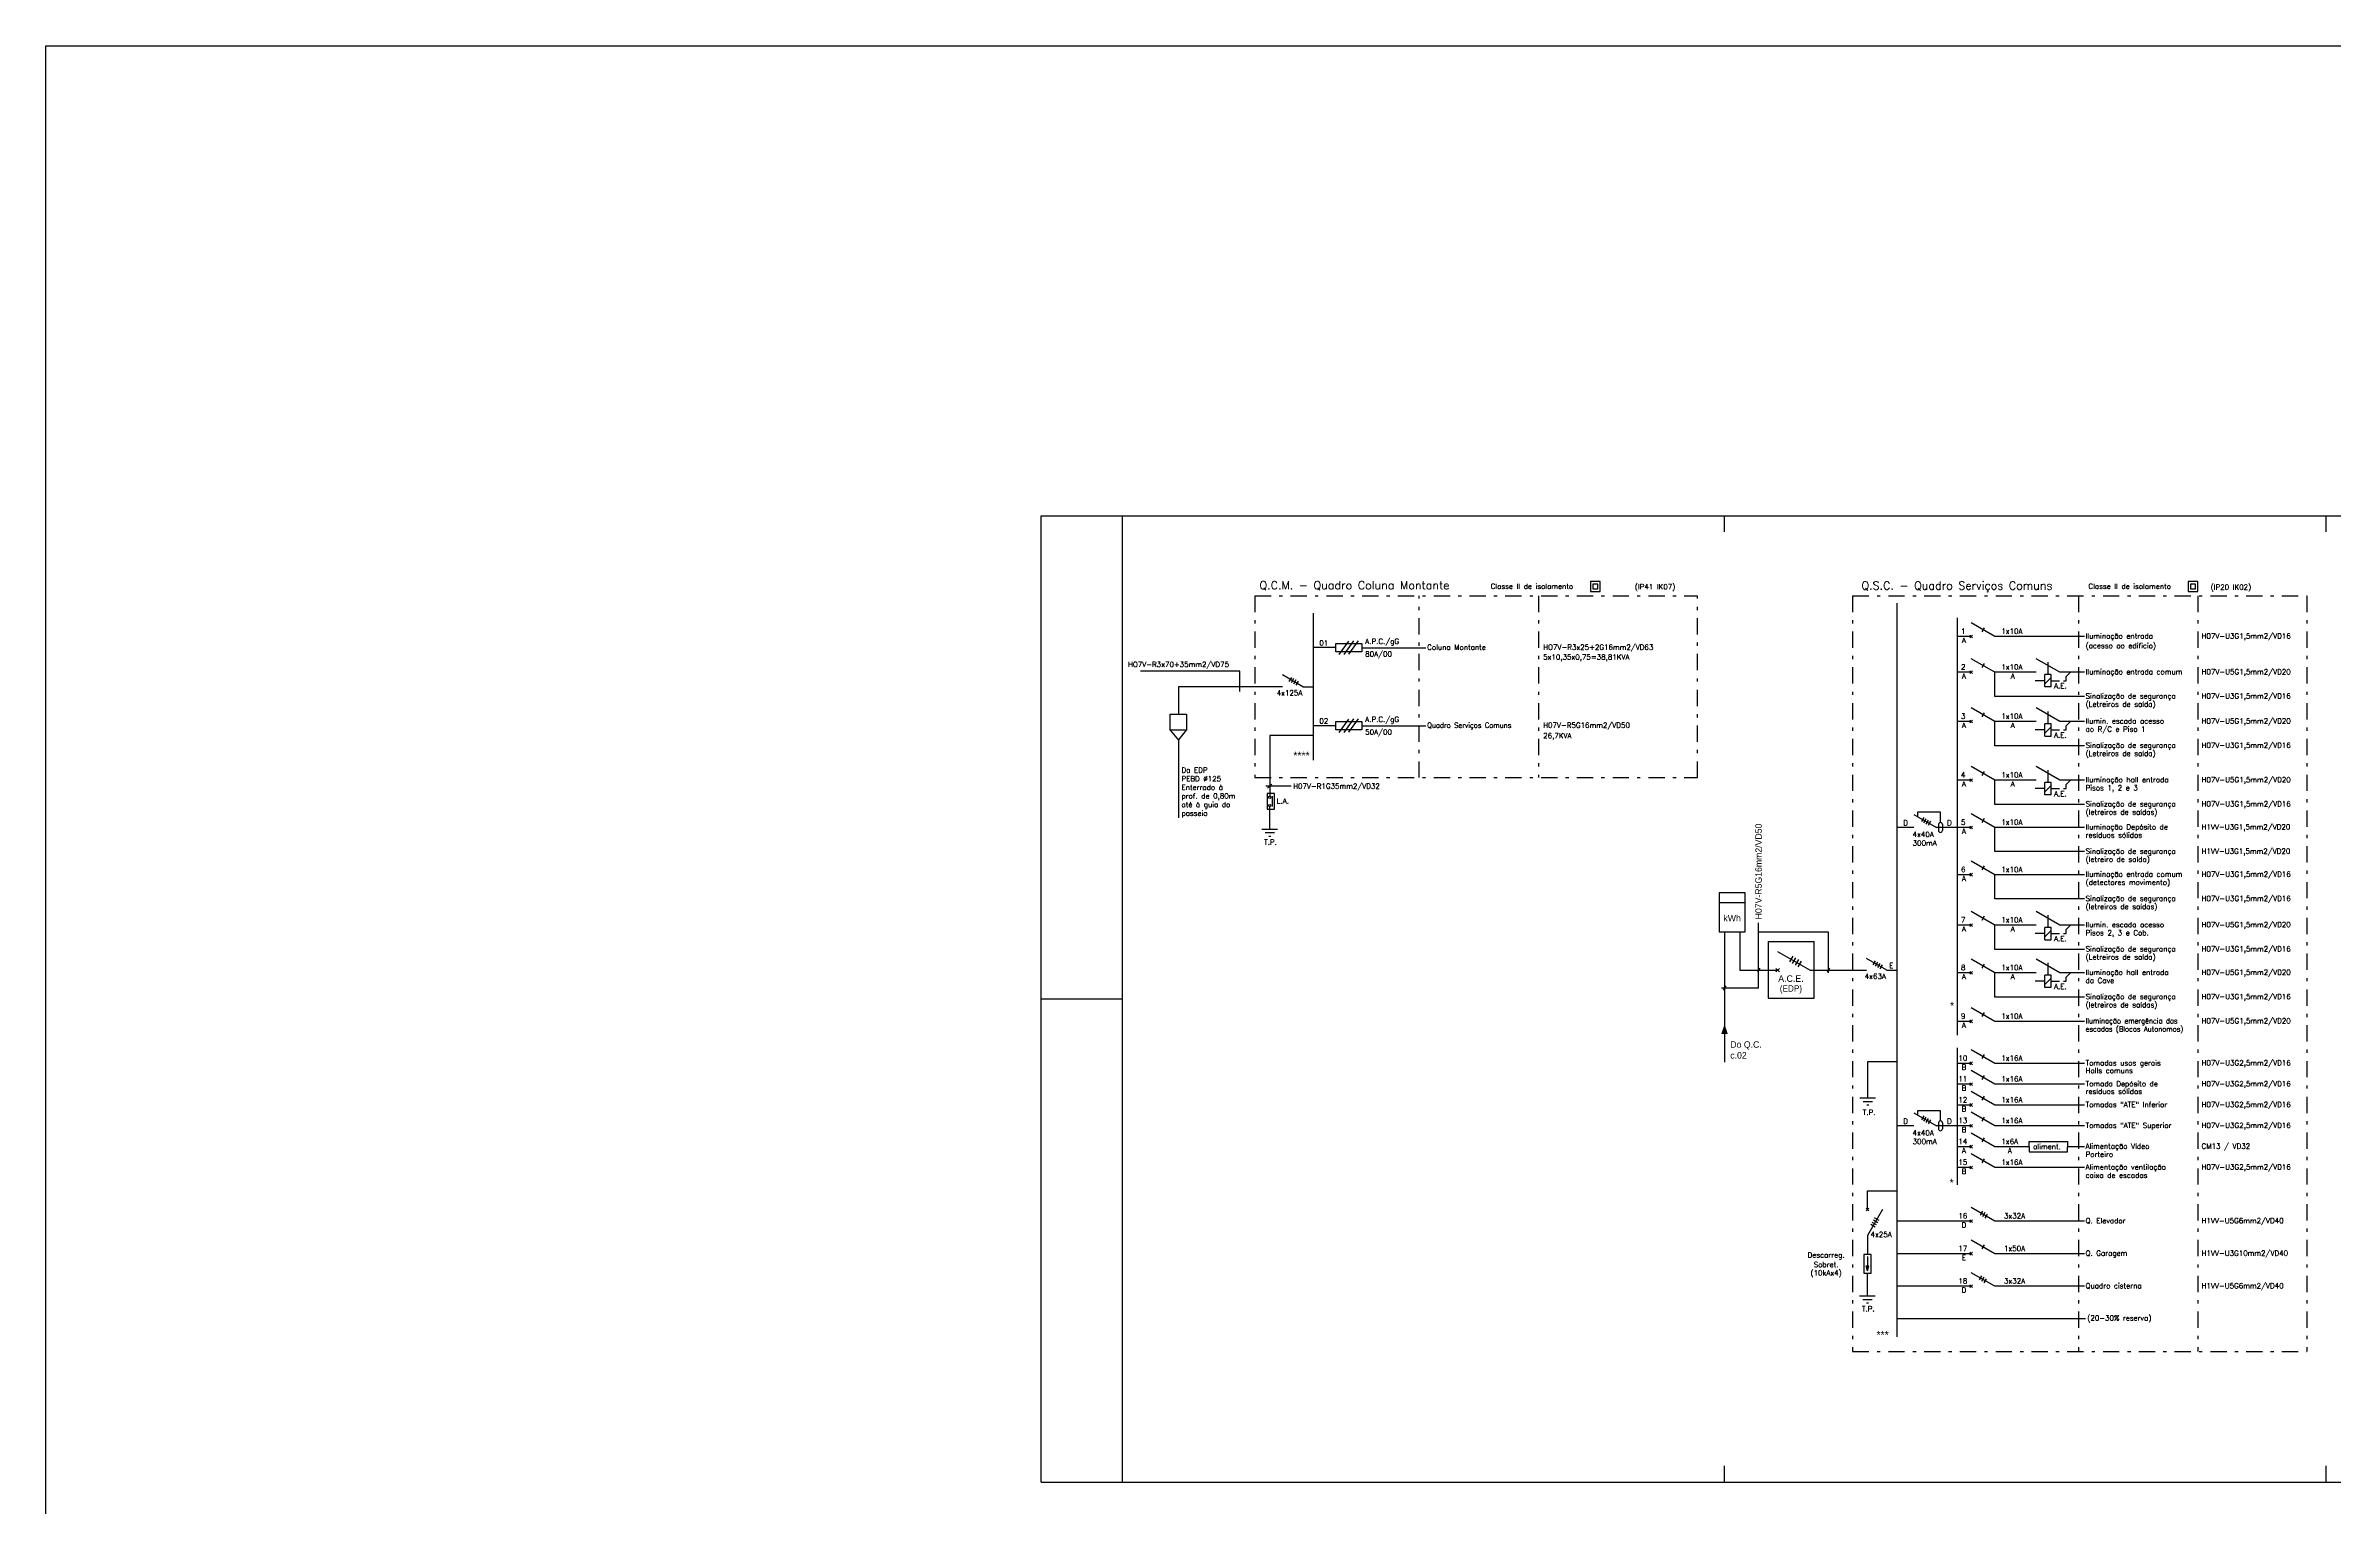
# Model space of a CAD drawing. Header units: millimetres. Extents: x 145 to 60311, y -8355 to 8851.
# Drawn here: x 310.8 to 381.2, y 202.4 to 247.4 of the extents above; entities that cross this region are included whole.
import ezdxf
from ezdxf.enums import TextEntityAlignment as Align
from ezdxf.lldxf.tags import DXFTag

# ---------------------------------------------------------------- set-up
doc = ezdxf.new("R2010")
doc.units = ezdxf.units.MM
for name, pattern in [('DASHDOT', [1, 0.5, -0.25, 0, -0.25]), ('HIDDEN', [0.375, 0.25, -0.125]), ('SOLID_LINE', [0])]:
    doc.linetypes.add(name, pattern=pattern)
doc.layers.add('Esquema', color=3, linetype='Continuous')
doc.layers.add('MALHA', color=7, linetype='Continuous')
doc.styles.add('ROMANS', font='romans', dxfattribs={"height": 1.2})
tags = doc.linetypes.add('_DOT___DASH', pattern=[0.670378, 0.352778, -0.176389, 0.0001, -0.141111]).pattern_tags.tags
tags[10:11] = [DXFTag(74, 4), DXFTag(75, 0), DXFTag(340, '0'), DXFTag(46, 1.0), DXFTag(50, 0.0), DXFTag(44, 0.0), DXFTag(45, 0.0)]
tags[8:9] = [DXFTag(74, 4), DXFTag(75, 0), DXFTag(340, '0'), DXFTag(46, 1.0), DXFTag(50, 0.0), DXFTag(44, 0.0), DXFTag(45, 0.0)]
tags[6:7] = [DXFTag(74, 4), DXFTag(75, 0), DXFTag(340, '0'), DXFTag(46, 1.0), DXFTag(50, 0.0), DXFTag(44, 0.0), DXFTag(45, 0.0)]
tags[4:5] = [DXFTag(74, 4), DXFTag(75, 0), DXFTag(340, '0'), DXFTag(46, 1.0), DXFTag(50, 0.0), DXFTag(44, 0.0), DXFTag(45, 0.0)]
tags = doc.linetypes.add('DASHED2', pattern=[9.525, 6.35, -3.175]).pattern_tags.tags
tags[6:7] = [DXFTag(74, 4), DXFTag(75, 0), DXFTag(340, '0'), DXFTag(46, 1.0), DXFTag(50, 0.0), DXFTag(44, 0.0), DXFTag(45, 0.0)]
tags[4:5] = [DXFTag(74, 4), DXFTag(75, 0), DXFTag(340, '0'), DXFTag(46, 1.0), DXFTag(50, 0.0), DXFTag(44, 0.0), DXFTag(45, 0.0)]

msp = doc.modelspace()

# ---------------------------------------------------------------- linework, layer by layer
at = {"color": 3, "linetype": 'Continuous'}
for p, q in [((371.784, 213.684), (372.965, 213.684)), ((371.784, 213.527), (371.784, 213.684)), ((371.784, 213.527), (371.784, 213.371)), ((371.784, 213.371), (372.965, 213.371)), ((372.965, 213.684), (372.965, 213.527)), ((372.965, 213.371), (372.965, 213.527))]:
    msp.add_line(p, q, dxfattribs=at)
msp.add_lwpolyline([(310.811, 247.363), (534.221, 247.363), (534.221, -5.952), (310.811, -5.952)], close=True)
at = {"layer": 'Esquema', "color": 3, "linetype": 'Continuous'}
for p, q in [((358.298, 230.895), (358.298, 230.595)), ((358.598, 230.895), (358.298, 230.895)), ((358.373, 230.82), (358.373, 230.67)), ((358.523, 230.82), (358.373, 230.82)), ((358.523, 230.67), (358.523, 230.82)), ((358.598, 230.595), (358.598, 230.895)), ((376.675, 230.895), (376.675, 230.595)), ((376.975, 230.895), (376.675, 230.895)), ((376.75, 230.82), (376.75, 230.67)), ((376.9, 230.82), (376.75, 230.82)), ((376.9, 230.67), (376.9, 230.82)), ((376.975, 230.595), (376.975, 230.895)), ((358.298, 230.595), (358.598, 230.595)), ((358.373, 230.67), (358.523, 230.67)), ((376.675, 230.595), (376.975, 230.595)), ((376.75, 230.67), (376.9, 230.67)), ((350.474, 228.864), (349.774, 228.864)), ((350.474, 228.989), (351.274, 228.989)), ((350.474, 228.739), (350.474, 228.989)), ((351.274, 228.739), (350.474, 228.739)), ((350.579, 228.653), (350.877, 229.067)), ((350.725, 228.657), (351.023, 229.071)), ((350.872, 228.661), (351.17, 229.075)), ((351.274, 228.989), (351.274, 228.739)), ((351.274, 228.863), (353.245, 228.863)), ((372.929, 227.979), (373.059, 228.109)), ((372.929, 227.848), (372.929, 227.979)), ((345.382, 226.324), (345.382, 226.824)), ((345.382, 226.824), (345.882, 226.824)), ((345.882, 226.824), (345.882, 226.324)), ((350.474, 226.591), (351.274, 226.591)), ((350.474, 226.341), (350.474, 226.591)), ((350.579, 226.255), (350.877, 226.668)), ((350.725, 226.259), (351.023, 226.673)), ((350.872, 226.263), (351.17, 226.677)), ((351.274, 226.591), (351.274, 226.341)), ((372.929, 226.465), (373.059, 226.596)), ((345.382, 226.324), (345.632, 226.024)), ((345.882, 226.324), (345.382, 226.324)), ((345.632, 226.024), (345.882, 226.324)), ((350.474, 226.466), (349.774, 226.466)), ((351.274, 226.341), (350.474, 226.341)), ((351.274, 226.464), (353.245, 226.464)), ((372.929, 226.335), (372.929, 226.465)), ((372.469, 224.722), (372.269, 224.722)), ((372.269, 224.34), (372.269, 224.722)), ((372.269, 224.436), (372.469, 224.626)), ((372.369, 224.722), (372.369, 225.1)), ((372.469, 224.34), (372.469, 224.722)), ((372.929, 224.661), (373.059, 224.792)), ((372.929, 224.531), (372.929, 224.661)), ((372.469, 224.34), (372.269, 224.34)), ((372.929, 220.206), (373.059, 220.337)), ((372.929, 220.076), (372.929, 220.206)), ((364.109, 218.899), (364.003, 219.005)), ((364.003, 218.899), (364.109, 219.005)), ((364.519, 219.378), (364.419, 219.204)), ((364.606, 219.328), (364.506, 219.154)), ((364.693, 219.278), (364.593, 219.104)), ((364.779, 219.228), (364.679, 219.054)), ((372.369, 218.8), (372.369, 219.178)), ((372.929, 218.74), (373.059, 218.871)), ((372.469, 218.8), (372.269, 218.8)), ((372.269, 218.419), (372.269, 218.8)), ((372.269, 218.514), (372.469, 218.705)), ((372.469, 218.419), (372.269, 218.419)), ((372.469, 218.419), (372.469, 218.8)), ((372.929, 218.61), (372.929, 218.74)), ((366.816, 212.168), (367.729, 212.168)), ((366.816, 211.595), (366.816, 212.168)), ((366.774, 211.552), (366.859, 211.637)), ((366.774, 211.637), (366.859, 211.552)), ((367.278, 211.595), (366.816, 210.795)), ((367.056, 211.051), (366.918, 211.131)), ((367.096, 211.12), (366.958, 211.2)), ((367.136, 211.189), (366.998, 211.269)), ((367.176, 211.259), (367.038, 211.339)), ((366.816, 210.795), (366.816, 210.216)), ((366.93, 210.216), (366.703, 210.216)), ((366.703, 210.216), (366.703, 209.637)), ((366.776, 209.864), (366.856, 209.864)), ((366.816, 209.715), (366.776, 209.864)), ((366.816, 210.152), (366.816, 209.864)), ((366.816, 209.715), (366.856, 209.864)), ((366.93, 209.637), (366.93, 210.216)), ((366.703, 209.637), (366.93, 209.637))]:
    msp.add_line(p, q, dxfattribs=at)
at = {"layer": 'Esquema', "color": 7, "linetype": 'DASHDOT'}
for p, q in [((347.984, 230.46), (347.984, 224.87)), ((347.984, 230.46), (361.597, 230.46)), ((353.032, 224.87), (353.032, 230.46)), ((356.705, 230.46), (356.705, 224.87)), ((361.597, 224.87), (361.597, 230.46)), ((366.361, 230.46), (380.323, 230.46)), ((366.361, 230.46), (366.361, 207.228)), ((373.305, 230.46), (373.305, 207.228)), ((376.978, 230.46), (376.978, 207.228)), ((380.323, 230.46), (380.323, 207.228)), ((347.984, 224.87), (361.597, 224.87)), ((366.361, 207.228), (380.323, 207.228))]:
    msp.add_line(p, q, dxfattribs=at)
at = {"layer": 'Esquema', "color": 6}
for p, q in [((367.729, 207.678), (367.729, 230.227)), ((369.578, 229.784), (369.578, 216.957)), ((369.578, 216.567), (369.578, 212.35))]:
    msp.add_line(p, q, dxfattribs=at)
at = {"layer": 'Esquema', "color": 6, "linetype": 'Continuous'}
msp.add_line((349.774, 229.924), (349.774, 225.406), dxfattribs=at)
at = {"layer": 'Esquema', "color": 3, "linetype": 'SOLID_LINE'}
for p, q in [((370.729, 229.208), (370.009, 229.624)), ((370.405, 229.478), (370.333, 229.354)), ((370.009, 229.208), (369.578, 229.208)), ((369.967, 229.166), (370.051, 229.251)), ((369.967, 229.251), (370.051, 229.166)), ((373.486, 229.208), (370.729, 229.208)), ((370.009, 228.109), (369.578, 228.109)), ((369.967, 228.067), (370.051, 228.152)), ((369.967, 228.152), (370.051, 228.067)), ((370.729, 228.109), (370.009, 228.525)), ((370.405, 228.379), (370.333, 228.255)), ((372.009, 228.109), (370.729, 228.109)), ((370.729, 227.363), (370.729, 228.109)), ((372.729, 228.109), (372.009, 228.525)), ((372.469, 228.039), (372.269, 228.039)), ((372.269, 227.657), (372.269, 228.039)), ((372.369, 228.039), (372.369, 228.417)), ((372.469, 227.657), (372.469, 228.039)), ((373.486, 228.109), (372.729, 228.109)), ((349.105, 227.952), (349.033, 227.827)), ((349.174, 227.912), (349.102, 227.787)), ((349.243, 227.872), (349.171, 227.747)), ((349.312, 227.832), (349.24, 227.707)), ((373.486, 227.363), (370.729, 227.363)), ((372.269, 227.848), (371.969, 227.848)), ((372.269, 227.753), (372.469, 227.943)), ((372.469, 227.657), (372.269, 227.657)), ((370.009, 226.596), (369.578, 226.596)), ((369.967, 226.638), (370.051, 226.553)), ((369.967, 226.553), (370.051, 226.638)), ((370.729, 226.596), (370.009, 227.011)), ((370.405, 226.866), (370.333, 226.741)), ((372.009, 226.596), (370.729, 226.596)), ((370.729, 225.85), (370.729, 226.596)), ((372.729, 226.596), (372.009, 227.011)), ((372.369, 226.525), (372.369, 226.904)), ((373.486, 226.596), (372.729, 226.596)), ((373.486, 225.85), (370.729, 225.85)), ((372.269, 226.335), (371.969, 226.335)), ((372.469, 226.525), (372.269, 226.525)), ((372.269, 226.144), (372.269, 226.525)), ((372.269, 226.239), (372.469, 226.43)), ((372.269, 226.144), (372.469, 226.144)), ((372.469, 226.144), (372.469, 226.525)), ((370.729, 224.792), (370.009, 225.208)), ((372.729, 224.792), (372.009, 225.208)), ((370.009, 224.792), (369.578, 224.792)), ((369.967, 224.834), (370.051, 224.75)), ((369.967, 224.75), (370.051, 224.834)), ((370.405, 225.062), (370.333, 224.937)), ((372.009, 224.792), (370.729, 224.792)), ((370.729, 224.046), (370.729, 224.792)), ((372.269, 224.531), (371.969, 224.531)), ((373.486, 224.792), (372.729, 224.792)), ((368.242, 223.739), (368.935, 223.339)), ((368.357, 223.803), (368.357, 223.673)), ((369.06, 223.803), (368.357, 223.803)), ((369.06, 223.491), (369.06, 223.803)), ((370.729, 223.339), (370.009, 223.755)), ((373.486, 224.046), (370.729, 224.046)), ((368.242, 223.339), (367.729, 223.339)), ((368.547, 223.647), (368.475, 223.522)), ((368.616, 223.607), (368.544, 223.482)), ((368.685, 223.567), (368.613, 223.442)), ((368.754, 223.527), (368.682, 223.402)), ((369.578, 223.339), (368.935, 223.339)), ((369, 223.431), (369, 223.248)), ((369.12, 223.431), (369.12, 223.248)), ((370.009, 223.339), (369.578, 223.339)), ((369.967, 223.382), (370.051, 223.297)), ((369.967, 223.297), (370.051, 223.382)), ((370.405, 223.61), (370.333, 223.485)), ((373.486, 223.339), (370.729, 223.339)), ((370.729, 222.594), (370.729, 223.339)), ((373.486, 222.594), (370.729, 222.594)), ((370.009, 221.887), (369.578, 221.887)), ((369.967, 221.93), (370.051, 221.845)), ((369.967, 221.845), (370.051, 221.93)), ((370.729, 221.887), (370.009, 222.303)), ((370.405, 222.157), (370.333, 222.033)), ((373.486, 221.887), (370.729, 221.887)), ((370.729, 221.142), (370.729, 221.887)), ((373.486, 221.142), (370.729, 221.142)), ((370.009, 220.337), (369.578, 220.337)), ((369.967, 220.379), (370.051, 220.294)), ((369.967, 220.294), (370.051, 220.379)), ((370.729, 220.337), (370.009, 220.753)), ((370.405, 220.607), (370.333, 220.482)), ((372.009, 220.337), (370.729, 220.337)), ((370.729, 219.591), (370.729, 220.337)), ((372.729, 220.337), (372.009, 220.753)), ((372.469, 220.266), (372.269, 220.266)), ((372.269, 219.885), (372.269, 220.266)), ((372.369, 220.266), (372.369, 220.645)), ((372.469, 219.885), (372.469, 220.266)), ((373.486, 220.337), (372.729, 220.337)), ((373.486, 219.591), (370.729, 219.591)), ((372.269, 220.076), (371.969, 220.076)), ((372.269, 219.98), (372.469, 220.171)), ((372.269, 219.885), (372.469, 219.885)), ((367.059, 219.24), (366.987, 219.115)), ((367.129, 219.2), (367.057, 219.075)), ((367.198, 219.16), (367.126, 219.035)), ((367.267, 219.12), (367.195, 218.995)), ((370.009, 218.871), (369.578, 218.871)), ((369.967, 218.913), (370.051, 218.828)), ((369.967, 218.828), (370.051, 218.913)), ((370.729, 218.871), (370.009, 219.286)), ((370.405, 219.141), (370.333, 219.016)), ((372.009, 218.871), (370.729, 218.871)), ((370.729, 218.125), (370.729, 218.871)), ((372.729, 218.871), (372.009, 219.286)), ((373.486, 218.871), (372.729, 218.871)), ((373.486, 218.125), (370.729, 218.125)), ((372.269, 218.61), (371.969, 218.61)), ((369.967, 217.422), (370.051, 217.337)), ((369.967, 217.337), (370.051, 217.422)), ((370.729, 217.379), (370.009, 217.795)), ((370.405, 217.649), (370.333, 217.525)), ((370.009, 217.379), (369.578, 217.379)), ((373.486, 217.379), (370.729, 217.379)), ((370.009, 216.087), (369.578, 216.087)), ((369.967, 216.13), (370.051, 216.045)), ((369.967, 216.045), (370.051, 216.13)), ((370.729, 216.087), (370.009, 216.503)), ((370.405, 216.358), (370.333, 216.233)), ((373.486, 216.087), (370.729, 216.087)), ((370.009, 215.447), (369.578, 215.447)), ((369.967, 215.49), (370.051, 215.405)), ((369.967, 215.405), (370.051, 215.49)), ((370.729, 215.447), (370.009, 215.863)), ((370.405, 215.718), (370.333, 215.593)), ((373.486, 215.447), (370.729, 215.447)), ((368.357, 214.631), (368.357, 214.501)), ((369.06, 214.631), (368.357, 214.631)), ((369.06, 214.319), (369.06, 214.631)), ((370.009, 214.807), (369.578, 214.807)), ((369.967, 214.85), (370.051, 214.765)), ((369.967, 214.765), (370.051, 214.85)), ((370.729, 214.807), (370.009, 215.223)), ((370.405, 215.078), (370.333, 214.953)), ((373.486, 214.807), (370.729, 214.807)), ((368.242, 214.167), (367.729, 214.167)), ((368.242, 214.567), (368.935, 214.167)), ((368.547, 214.475), (368.475, 214.35)), ((368.616, 214.435), (368.544, 214.31)), ((368.685, 214.395), (368.613, 214.27)), ((368.754, 214.355), (368.682, 214.23)), ((369.578, 214.167), (368.935, 214.167)), ((369, 214.259), (369, 214.076)), ((369.12, 214.259), (369.12, 214.076)), ((370.009, 214.167), (369.578, 214.167)), ((369.967, 214.21), (370.051, 214.125)), ((369.967, 214.125), (370.051, 214.21)), ((370.729, 214.167), (370.009, 214.583)), ((370.729, 213.527), (370.009, 213.943)), ((370.405, 214.438), (370.333, 214.313)), ((373.486, 214.167), (370.729, 214.167)), ((370.009, 213.527), (369.578, 213.527)), ((369.967, 213.485), (370.051, 213.57)), ((369.967, 213.57), (370.051, 213.485)), ((370.729, 212.887), (370.009, 213.303)), ((370.405, 213.798), (370.333, 213.673)), ((371.784, 213.527), (370.729, 213.527)), ((373.486, 213.527), (372.965, 213.527)), ((370.009, 212.887), (369.578, 212.887)), ((369.966, 212.845), (370.051, 212.93)), ((369.966, 212.93), (370.051, 212.845)), ((370.405, 213.157), (370.333, 213.033)), ((373.486, 212.887), (370.729, 212.887)), ((370.009, 211.238), (367.729, 211.238)), ((369.967, 211.196), (370.051, 211.281)), ((369.967, 211.281), (370.051, 211.196)), ((370.729, 211.238), (370.009, 211.654)), ((370.351, 211.542), (370.279, 211.417)), ((370.425, 211.499), (370.353, 211.374)), ((370.498, 211.457), (370.426, 211.332)), ((373.486, 211.238), (370.729, 211.238)), ((370.729, 210.238), (370.009, 210.654)), ((370.405, 210.509), (370.333, 210.384)), ((370.009, 210.238), (367.729, 210.238)), ((369.967, 210.196), (370.051, 210.281)), ((369.967, 210.281), (370.051, 210.196)), ((373.486, 210.238), (370.729, 210.238)), ((370.009, 209.238), (367.729, 209.238)), ((369.967, 209.196), (370.051, 209.281)), ((369.967, 209.281), (370.051, 209.196)), ((370.729, 209.238), (370.009, 209.654)), ((370.319, 209.555), (370.247, 209.43)), ((370.393, 209.513), (370.321, 209.388)), ((370.467, 209.47), (370.395, 209.345)), ((373.486, 209.238), (370.729, 209.238))]:
    msp.add_line(p, q, dxfattribs=at)
at = {"layer": 'Esquema', "color": 1, "linetype": 'Continuous'}
for p, q in [((347.518, 228.139), (344.467, 228.139)), ((347.518, 227.512), (347.518, 228.139)), ((363.51, 219.017), (363.435, 218.887)), ((365.649, 219.017), (365.574, 218.887)), ((362.461, 218.471), (362.386, 218.341))]:
    msp.add_line(p, q, dxfattribs=at)
at = {"layer": 'Esquema', "color": 5, "linetype": 'Continuous'}
for p, q in [((349.458, 227.665), (348.835, 228.025)), ((348.835, 227.665), (345.632, 227.665)), ((345.632, 227.665), (345.632, 226.824)), ((349.458, 227.665), (349.774, 227.665)), ((345.632, 226.024), (345.632, 223.635))]:
    msp.add_line(p, q, dxfattribs=at)
at = {"layer": 'Esquema', "color": 3, "linetype": 'HIDDEN'}
for p, q in [((372.469, 227.848), (372.929, 227.848)), ((372.469, 226.335), (372.929, 226.335)), ((372.469, 224.531), (372.929, 224.531)), ((372.469, 220.076), (372.929, 220.076)), ((372.469, 218.61), (372.929, 218.61))]:
    msp.add_line(p, q, dxfattribs=at)
at = {"layer": 'Esquema', "color": 3}
for p, q in [((348.439, 226.168), (348.439, 224.295)), ((349.774, 226.168), (348.439, 226.168)), ((348.586, 224.382), (348.358, 224.382)), ((348.358, 224.382), (348.358, 223.902)), ((348.358, 223.902), (348.586, 223.902)), ((348.439, 223.29), (348.439, 223.982)), ((348.586, 223.902), (348.586, 224.382)), ((363.057, 221.325), (362.257, 221.325)), ((362.257, 221.325), (362.257, 220.125)), ((363.057, 221.025), (362.257, 221.025)), ((363.057, 220.125), (363.057, 221.325)), ((362.257, 220.125), (363.057, 220.125))]:
    msp.add_line(p, q, dxfattribs=at)
at = {"layer": 'Esquema', "color": 1}
for p, q in [((349.102, 224.609), (348.316, 224.609)), ((363.469, 218.4), (363.469, 220.404)), ((363.469, 220.126), (365.612, 220.126)), ((365.612, 220.126), (365.612, 218.871)), ((363.469, 218.4), (362.325, 218.4))]:
    msp.add_line(p, q, dxfattribs=at)
at = {"layer": 'Esquema', "color": 1, "linetype": 'SOLID_LINE'}
msp.add_line((348.503, 224.671), (348.376, 224.547), dxfattribs=at)
at = {"layer": 'Esquema', "color": 4}
msp.add_line((348.519, 224.295), (348.519, 223.982), dxfattribs=at)
at = {"layer": 'Esquema', "color": 4, "linetype": 'Continuous'}
for p, q in [((348.199, 223.29), (348.679, 223.29)), ((348.297, 223.179), (348.585, 223.179)), ((348.408, 223.071), (348.476, 223.071)), ((362.423, 220.125), (362.423, 216.12)), ((362.89, 220.125), (362.89, 218.952)), ((364.056, 219.53), (365.056, 218.952)), ((362.89, 218.952), (364.056, 218.952)), ((365.056, 218.952), (366.789, 218.952)), ((367.413, 218.952), (366.789, 219.312)), ((367.413, 218.952), (367.729, 218.952)), ((366.586, 215.031), (367.066, 215.031)), ((366.683, 214.92), (366.971, 214.92)), ((366.794, 214.812), (366.862, 214.812)), ((366.576, 208.944), (367.056, 208.944)), ((366.674, 208.834), (366.962, 208.834)), ((366.785, 208.725), (366.853, 208.725))]:
    msp.add_line(p, q, dxfattribs=at)
at = {"layer": 'Esquema', "color": 1, "linetype": '_DOT___DASH'}
for p, q in [((363.76, 219.828), (363.76, 218.095)), ((363.76, 219.828), (365.178, 219.828)), ((365.178, 218.095), (365.178, 219.828)), ((363.76, 218.095), (365.178, 218.095))]:
    msp.add_line(p, q, dxfattribs=at)
at = {"layer": 'Esquema', "color": 3, "linetype": 'DASHED2'}
for p, q in [((366.826, 216.145), (367.729, 216.145)), ((366.826, 215.031), (366.826, 216.145)), ((366.816, 208.944), (366.816, 209.637)), ((373.523, 208.238), (367.729, 208.238))]:
    msp.add_line(p, q, dxfattribs=at)
at = {"layer": 'Esquema', "color": 3, "flags": 128}
msp.add_lwpolyline([(362.423, 216.99, 0.2, 0, 0), (362.423, 217.29, 0, 0, 0)], format="xyseb", dxfattribs=at)
at = {"layer": 'Esquema', "color": 3}
for centre in [(348.439, 224.262), (348.439, 224.015)]:
    msp.add_circle(centre, 0.0327, dxfattribs=at)
at = {"layer": 'Esquema', "color": 3, "linetype": 'SOLID_LINE'}
for centre, start, end in [((369.06, 223.431), 0, 180.00001), ((369.06, 223.248), 180.00001, 0), ((369.06, 214.259), 0, 180.00001), ((369.06, 214.076), 180.00001, 0)]:
    msp.add_arc(centre, 0.06, start, end, dxfattribs=at)
at = {"layer": 'Esquema', "color": 3}
msp.add_solid([(366.816, 209.715), (366.776, 209.864), (366.856, 209.864)], dxfattribs=at)
at = {"layer": 'MALHA', "color": 3}
for p, q in [((341.418, 203.22), (341.418, 232.92)), ((341.418, 232.92), (399.418, 232.92)), ((343.918, 203.22), (343.918, 232.92)), ((362.418, 232.42), (362.418, 232.92)), ((380.918, 232.42), (380.918, 232.92)), ((341.418, 218.07), (343.918, 218.07)), ((362.418, 203.22), (362.418, 203.72)), ((380.918, 203.22), (380.918, 203.72)), ((341.418, 203.22), (399.418, 203.22))]:
    msp.add_line(p, q, dxfattribs=at)

# ---------------------------------------------------------------- texts
at = {"layer": 'Esquema', "color": 4, "linetype": 'ByBlock', "style": 'ROMANS'}
for s, p in [('Q.C.M. - Quadro Coluna Montante', (348.127, 230.657)), ('Q.S.C. - Quadro Serviços Comuns', (366.633, 230.646))]:
    msp.add_text(s, height=0.25, dxfattribs=at).set_placement(p)
at = {"layer": 'Esquema', "color": 3, "linetype": 'ByBlock', "style": 'ROMANS'}
for s, p in [('Classe II de isolamento', (355.234, 230.67)), ('(IP41 IK07)', (359.664, 230.657)), ('Classe II de isolamento', (373.611, 230.67)), ('(IP20 IK02)', (377.368, 230.646)), ('1', (369.693, 229.29)), ('1x10A', (370.934, 229.29)), ('01', (349.968, 228.928)), ('A.P.C./gG', (351.376, 228.979)), ('80A/00', (351.376, 228.589)), ('Coluna Montante', (353.282, 228.797)), ('HO7V-R3x25+2G16mm2/VD63', (356.847, 228.797)), ('Iluminação entrada', (373.524, 229.143)), ('(acesso ao edificio)', (373.524, 228.844)), ('H07V-U3G1,5mm2/VD16', (377.088, 229.143)), ('HO7V-R3x70+35mm2/VD75', (344.083, 228.27)), ('5x10,35x0,75=38,81KVA', (356.847, 228.496)), ('2', (369.693, 228.191)), ('1x10A', (370.934, 228.191)), ('Iluminação entrada comum', (373.524, 228.044)), ('H07V-U5G1,5mm2/VD20', (377.088, 228.044)), ('4x125A', (348.655, 227.394)), ('Sinalização de segurança', (373.524, 227.298)), ('H07V-U3G1,5mm2/VD16', (377.088, 227.298)), ('02', (349.968, 226.53)), ('A.P.C./gG', (351.376, 226.581)), ('H07V-R5G16mm2/VD50', (356.847, 226.399)), ('3', (369.693, 226.677)), ('1x10A', (370.934, 226.677)), ('(Letreiros de saída)', (373.524, 227.048)), ('Ilumin. escada acesso', (373.524, 226.53)), ('H07V-U5G1,5mm2/VD20', (377.088, 226.53)), ('50A/00', (351.376, 226.191)), ('26,7KVA', (356.848, 226.079)), ('ao R/C e Piso 1', (373.524, 226.28)), ('Sinalização de segurança', (373.524, 225.784)), ('H07V-U3G1,5mm2/VD16', (377.088, 225.784)), ('Da EDP', (345.727, 225.022)), ('(Letreiros de saída)', (373.524, 225.534)), ('PEBD %%C125', (345.727, 224.756)), ('Enterrado à', (345.727, 224.491)), ('H07V-R1G35mm2/VD32', (349.16, 224.528)), ('4', (369.693, 224.874)), ('1x10A', (370.934, 224.874)), ('Iluminação hall entrada', (373.524, 224.726)), ('Pisos 1, 2 e 3', (373.524, 224.476)), ('H07V-U5G1,5mm2/VD20', (377.088, 224.726)), ('até à guia do', (345.727, 223.96)), ('prof. de 0,80m', (345.727, 224.226)), ('passeio', (345.727, 223.695)), ('L.A.', (348.653, 224.07)), ('Sinalização de segurança', (373.524, 223.981)), ('(letreiros de saídas)', (373.524, 223.731)), ('H07V-U3G1,5mm2/VD16', (377.088, 223.981)), ('4x40A', (368.206, 223.045)), ('5', (369.693, 223.421)), ('1x10A', (370.934, 223.421)), ('Iluminação Depósito de', (373.524, 223.274)), ('resíduos sólidos', (373.524, 223.024)), ('H1VV-U3G1,5mm2/VD20', (377.088, 223.274)), ('T.P.', (348.269, 222.809)), ('300mA', (368.206, 222.779)), ('Sinalização de segurança', (373.524, 222.528)), ('(letreiro de saída)', (373.524, 222.278)), ('H1VV-U3G1,5mm2/VD20', (377.088, 222.528)), ('6', (369.693, 221.969)), ('1x10A', (370.934, 221.969)), ('Iluminação entrada comum', (373.524, 221.822)), ('(detectores movimento)', (373.524, 221.572)), ('H07V-U3G1,5mm2/VD16', (377.088, 221.822)), ('Sinalização de segurança', (373.524, 221.076)), ('(letreiros de saídas)', (373.524, 220.826)), ('H07V-U3G1,5mm2/VD16', (377.088, 221.076)), ('7', (369.693, 220.419)), ('1x10A', (370.934, 220.419)), ('Ilumin. escada acesso', (373.524, 220.271)), ('H07V-U5G1,5mm2/VD20', (377.088, 220.271)), ('Sinalização de segurança', (373.524, 219.526)), ('Pisos 2, 3 e Cob.', (373.524, 220.021)), ('H07V-U3G1,5mm2/VD16', (377.088, 219.526)), ('4x63A', (366.734, 218.682)), ('8', (369.693, 218.952)), ('1x10A', (370.934, 218.952)), ('(Letreiros de saída)', (373.524, 219.276)), ('Iluminação hall entrada', (373.524, 218.805)), ('H07V-U5G1,5mm2/VD20', (377.088, 218.805)), ('da Cave', (373.524, 218.555)), ('Sinalização de segurança', (373.524, 218.059)), ('H07V-U3G1,5mm2/VD16', (377.088, 218.059)), ('9', (369.693, 217.461)), ('1x10A', (370.934, 217.461)), ('(letreiros de saídas)', (373.524, 217.809)), ('H07V-U5G1,5mm2/VD20', (377.088, 217.314)), ('10', (369.613, 216.169)), ('1x16A', (370.934, 216.169)), ('Tomadas usos gerais', (373.524, 216.022)), ('H07V-U3G2,5mm2/VD16', (377.088, 216.022)), ('11', (369.613, 215.529)), ('1x16A', (370.934, 215.529)), ('Tomada Depósito de', (373.524, 215.382)), ('Halls comuns', (373.524, 215.786)), ('resíduos sólidos', (373.524, 215.146)), ('H07V-U3G2,5mm2/VD16', (377.088, 215.382)), ('T.P.', (366.673, 214.501)), ('12', (369.613, 214.889)), ('1x16A', (370.934, 214.889)), ('Tomadas "ATE" Inferior', (373.524, 214.742)), ('H07V-U3G2,5mm2/VD16', (377.088, 214.742)), ('4x40A', (368.206, 213.873)), ('13', (369.613, 214.249)), ('1x16A', (370.934, 214.249)), ('Tomadas "ATE" Superior', (373.524, 214.102)), ('H07V-U3G2,5mm2/VD16', (377.088, 214.102)), ('300mA', (368.206, 213.607)), ('14', (369.613, 213.609)), ('1x6A', (370.934, 213.609)), ('Alimentação Vídeo', (373.524, 213.462)), ('Porteiro', (373.524, 213.212)), ('CM13 / VD32', (377.088, 213.462)), ('15', (369.613, 212.969)), ('1x16A', (370.934, 212.969)), ('Alimentação ventilação', (373.524, 212.822)), ('caixa de escadas', (373.524, 212.567)), ('H07V-U3G2,5mm2/VD16', (377.088, 212.822)), ('16', (369.613, 211.32)), ('3x32A', (371.014, 211.32)), ('Q. Elevador', (373.524, 211.173)), ('H1VV-U5G6mm2/VD40', (377.088, 211.173)), ('17', (369.613, 210.32)), ('1x50A', (371.014, 210.32)), ('Q. Garagem', (373.524, 210.173)), ('H1VV-U3G10mm2/VD40', (377.088, 210.173)), ('18', (369.613, 209.32)), ('3x32A', (371.014, 209.32)), ('Quadro cisterna', (373.524, 209.173)), ('H1VV-U5G6mm2/VD40', (377.088, 209.173)), ('T.P.', (366.646, 208.463)), ('(20-30%%% reserva)', (373.574, 208.181))]:
    msp.add_text(s, height=0.16, dxfattribs=at).set_placement(p)
at = {"layer": 'Esquema', "color": 3, "style": 'ROMANS'}
for s, p in [('A', (369.785, 229.09)), ('A', (369.785, 227.991)), ('A', (369.785, 226.477)), ('A', (369.785, 224.673)), ('A', (371.285, 224.673)), ('D', (367.99, 223.48)), ('D', (369.338, 223.48)), ('A', (369.785, 223.221)), ('A', (369.785, 221.769)), ('A', (369.785, 220.218)), ('E', (367.55, 219.093)), ('A', (369.785, 218.752)), ('A', (371.285, 218.752)), ('A', (369.785, 217.261)), ('B', (369.785, 215.969)), ('B', (369.785, 215.329)), ('B', (369.785, 214.689)), ('D', (367.99, 214.308)), ('D', (369.338, 214.308)), ('B', (369.785, 214.049)), ('A', (369.785, 213.409)), ('A', (371.195, 213.409)), ('B', (369.785, 212.769)), ('D', (369.785, 211.12)), ('Descarreg.', (365.546, 210.17)), ('(10kAx4)', (365.546, 209.636)), ('Sobret.', (365.546, 209.903)), ('E', (369.785, 210.12)), ('D', (369.785, 209.12))]:
    msp.add_text(s, height=0.16, dxfattribs=at).set_placement(p, align=Align.MIDDLE)
at = {"layer": 'Esquema', "color": 3, "linetype": 'ByBlock', "style": 'ROMANS'}
for s, p in [('A', (371.285, 227.991)), ('A.E.', (372.748, 227.691)), ('A', (371.285, 226.477)), ('A.E.', (372.748, 226.177)), ('A.E.', (372.748, 224.374)), ('A', (371.285, 220.218)), ('A.E.', (372.748, 219.919)), ('A.E.', (372.748, 218.452))]:
    msp.add_text(s, height=0.16, dxfattribs=at).set_placement(p, align=Align.MIDDLE)
at = {"layer": 'Esquema', "color": 3, "linetype": 'ByBlock', "style": 'ROMANS', "width": 0.95}
for s, p in [('Quadro Serviços Comuns', (353.282, 226.399)), ('Iluminação emergência das', (373.524, 217.314)), ('escadas (Blocos Autonomos)', (373.524, 217.064))]:
    msp.add_text(s, height=0.16, dxfattribs=at).set_placement(p)
at = {"layer": 'Esquema', "color": 3}
msp.add_text('****', height=0.24, dxfattribs=at).set_placement((349.666, 225.55), align=Align.MIDDLE_RIGHT)
msp.add_text('H07V-R5G16mm2/VD50', height=0.2, rotation=90, dxfattribs=at).set_placement((363.568, 220.513))
for s, height, p in [('kWh', 0.2, (362.39, 220.451)), ('*', 0.24, (369.356, 217.74)), ('Do Q.C.', 0.2, (362.6, 216.567)), ('c.02', 0.2, (362.6, 216.234)), ('*', 0.24, (369.344, 212.302)), ('***', 0.24, (367.097, 207.624))]:
    msp.add_text(s, height=height, dxfattribs=at).set_placement(p)
for s, width, p in [('A.C.E.', 1.009829, (364.465, 218.593)), ('(EDP)', 0.936938, (364.465, 218.29))]:
    msp.add_text(s, height=0.2, dxfattribs=dict(at, width=width)).set_placement(p, align=Align.CENTER)
at = {"layer": 'Esquema', "color": 3, "linetype": 'ByBlock', "style": 'ROMANS'}
msp.add_text('aliment.', height=0.16, dxfattribs=at).set_placement((372.337, 213.45), align=Align.CENTER)
at = {"layer": 'Esquema', "color": 3, "style": 'ROMANS'}
msp.add_text('4x25A', height=0.16, dxfattribs=at).set_placement((366.912, 210.75))

doc.saveas('drawing.dxf')
